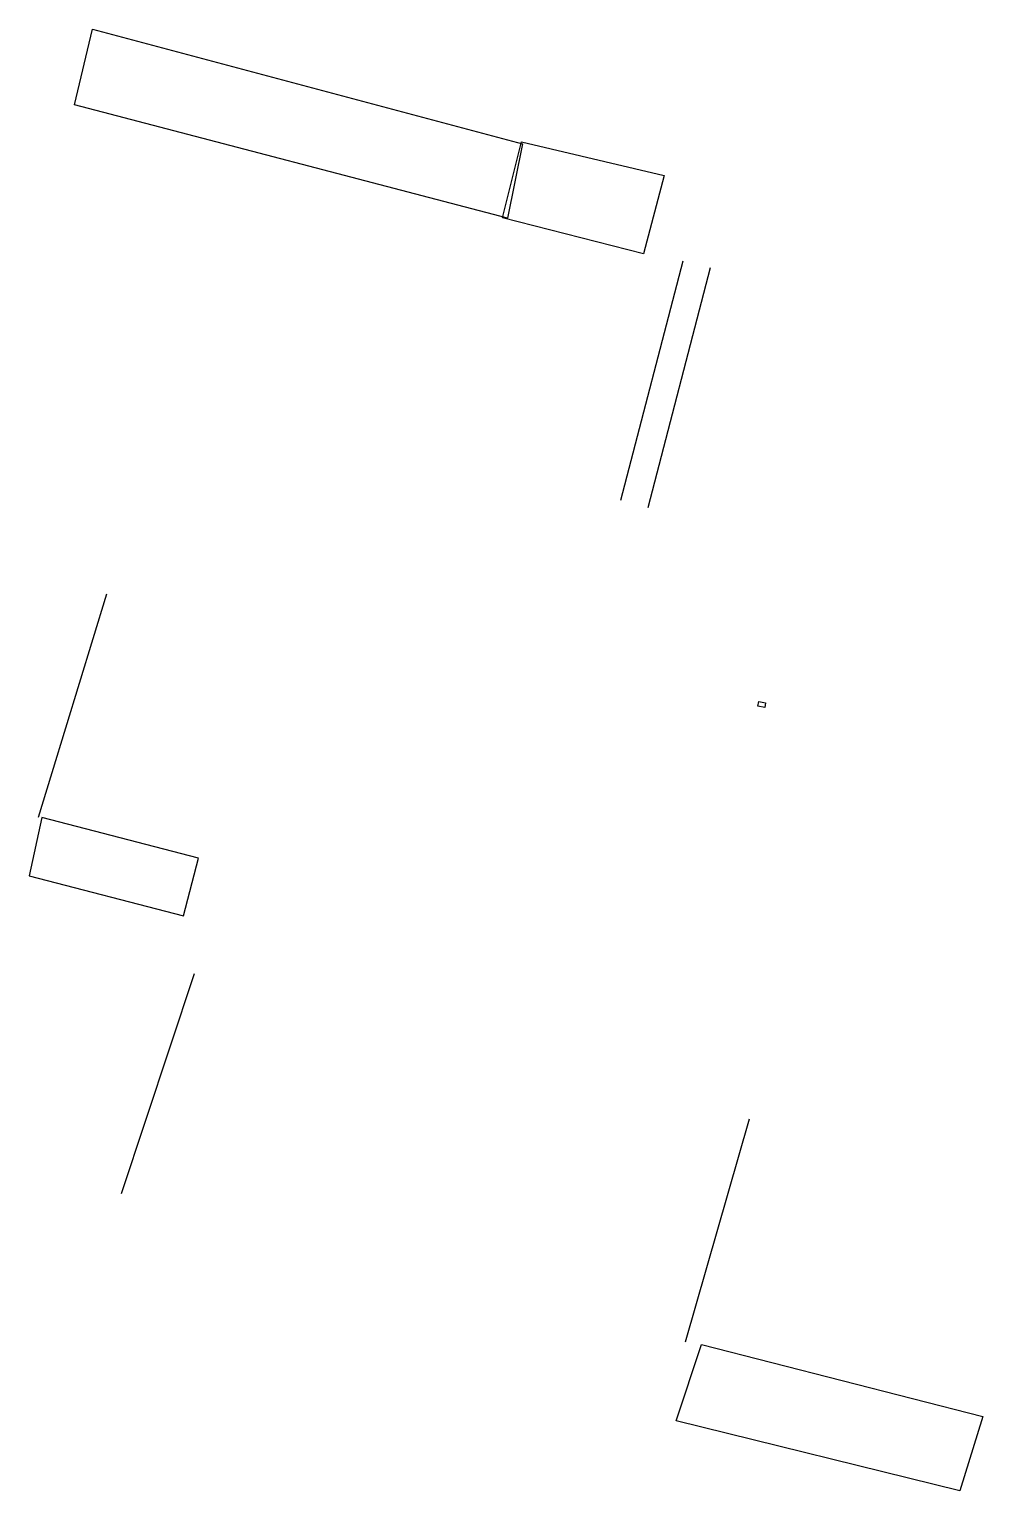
# Model space of a CAD drawing. Extents: x 10653 to 11687, y 4673 to 6257.
import ezdxf

# ---------------------------------------------------------------- set-up
doc = ezdxf.new("R2010")
doc.units = 0
doc.header["$MEASUREMENT"] = 0
for name, color, linetype in [('2010-12-04_damage', 40, 'Continuous'), ('2010-12-04_face', 40, 'Continuous'), ('2011-02-17_damage', 60, 'Continuous'), ('2011-02-17_face', 60, 'Continuous'), ('2011-10-19_damage', 191, 'Continuous'), ('2011-10-19_face', 191, 'Continuous'), ('2012-12-02_damage', 210, 'Continuous'), ('2012-12-02_face', 210, 'Continuous'), ('2013-01-02_damage', 243, 'Continuous'), ('2013-01-02_face', 243, 'Continuous')]:
    doc.layers.add(name, color=color, linetype=linetype)

msp = doc.modelspace()

# ---------------------------------------------------------------- linework, layer by layer
at = {"layer": '2010-12-04_damage', "linetype": 'Continuous'}
msp.add_lwpolyline([(11444, 5528.3), (11451.5, 5526.8), (11450.5, 5521.9), (11443, 5523.4)], close=True, dxfattribs=at)
at = {"layer": '2010-12-04_face', "linetype": 'Continuous'}
msp.add_line((10832.3, 5233), (10752.9, 4994.6), dxfattribs=at)
at = {"layer": '2011-02-17_damage', "linetype": 'Continuous'}
msp.add_lwpolyline([(11382, 4831.3), (11686.9, 4753.4), (11662.1, 4672.8), (11354.7, 4748.7)], close=True, dxfattribs=at)
at = {"layer": '2011-02-17_face', "linetype": 'Continuous'}
msp.add_line((11364.7, 4834.1), (11434, 5076.1), dxfattribs=at)
at = {"layer": '2011-10-19_damage', "linetype": 'Continuous'}
msp.add_lwpolyline([(10666.9, 5402.5), (10653.4, 5339.2), (10820.6, 5296), (10836.8, 5358.5)], close=True, dxfattribs=at)
at = {"layer": '2011-10-19_face', "linetype": 'Continuous'}
msp.add_line((10663.4, 5403), (10737.5, 5645.1), dxfattribs=at)
at = {"layer": '2012-12-02_damage', "linetype": 'Continuous'}
msp.add_lwpolyline([(10721.8, 6257), (11187.9, 6132.7), (11171.7, 6052.4), (10702.6, 6175.2)], close=True, dxfattribs=at)
at = {"layer": '2012-12-02_face', "linetype": 'Continuous'}
msp.add_line((11361.9, 6005.7), (11294.3, 5746.1), dxfattribs=at)
at = {"layer": '2013-01-02_damage', "linetype": 'Continuous'}
msp.add_lwpolyline([(11186.8, 6134.9), (11341.5, 6098.5), (11319.2, 6013.7), (11166.3, 6052.6)], close=True, dxfattribs=at)
at = {"layer": '2013-01-02_face', "linetype": 'Continuous'}
msp.add_line((11391.5, 5998.4), (11323.8, 5738.4), dxfattribs=at)

doc.saveas('drawing.dxf')
